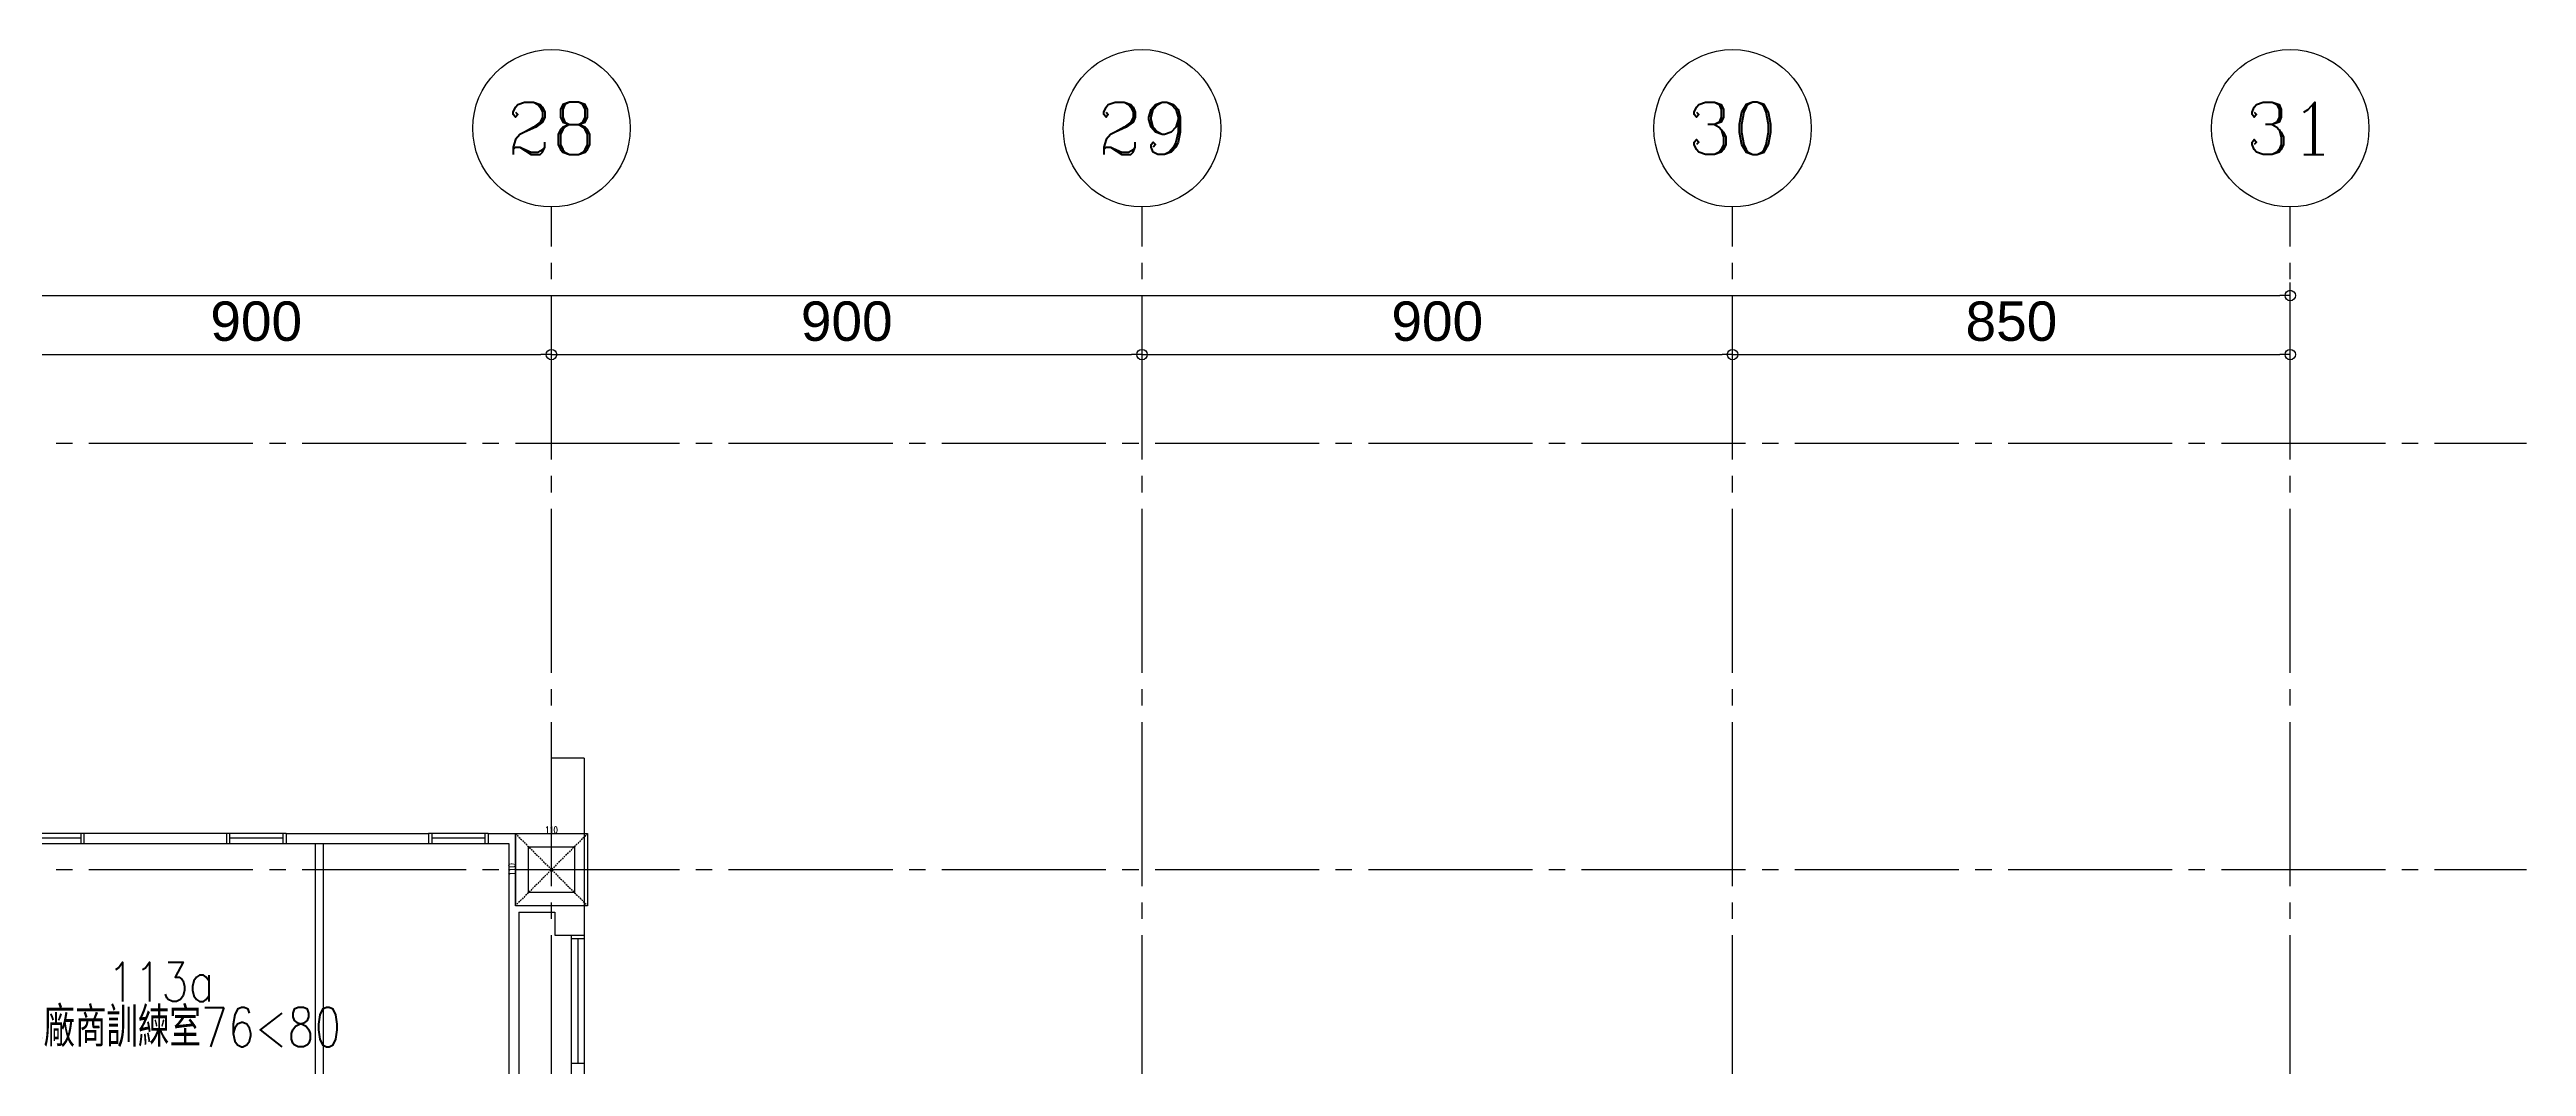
# Model space of a CAD drawing. Header units: millimetres. Extents: x -25195 to 195597, y 6477 to 112111.
# Drawn here: x 23595 to 27370, y 18450 to 20000 of the extents above; entities that cross this region are included whole.
import ezdxf
from ezdxf.enums import TextEntityAlignment as Align

# ---------------------------------------------------------------- set-up
doc = ezdxf.new("R2010")
doc.units = ezdxf.units.MM
doc.header["$LTSCALE"] = 100
doc.linetypes.add('X-N-FAB-L10$0$COL-CEN-LIN', pattern=[3.25, 2.5, -0.25, 0.25, -0.25])
doc.linetypes.add('X-N-FAB-L10$0$HIDDEN', pattern=[0.375, 0.25, -0.125])
for name, color, linetype in [('X-N-FAB-L10$0$0-MC', 8, 'Continuous'), ('X-N-FAB-L10$0$0-NC', 8, 'Continuous'), ('X-N-FAB-L10$0$A-WALL-IN', 8, 'Continuous'), ('X-N-FAB-L10$0$BEAM', 8, 'Continuous'), ('X-N-FAB-L10$0$BLOCK', 8, 'Continuous'), ('X-N-FAB-L10$0$CCL', 8, 'X-N-FAB-L10$0$COL-CEN-LIN'), ('X-N-FAB-L10$0$COL', 8, 'Continuous'), ('X-N-FAB-L10$0$COL-S', 8, 'Continuous'), ('X-N-FAB-L10$0$TXT-CODE', 8, 'Continuous'), ('X-N-FAB-L10$0$WALL-RC', 8, 'Continuous'), ('X-N-FAB-L10$0$WIN-S', 8, 'Continuous')]:
    doc.layers.add(name, color=color, linetype=linetype)
doc.layers.add('X-N-FAB-L10$0$A-BLOCK', color=8, linetype='Continuous', plot=False)
doc.layers.add('X-N-FAB-L10$0$DIM', color=8, linetype='Continuous', plot=False)
doc.styles.add('X-N-FAB-L10$0$CHINA', font='simplex.shx', dxfattribs={"width": 0.75, "bigfont": 'chineset.shx'})
doc.styles.add('X-N-FAB-L10$0$COL-NUM', font='romanc')
doc.styles.add('X-N-FAB-L10$0$DIM', font='simplex.shx', dxfattribs={"width": 0.67, "bigfont": 'chineset.shx'})
doc.styles.add('X-N-FAB-L10$0$DimStyUse', font='romans.shx', dxfattribs={"width": 0.7})
doc.styles.add('X-N-FAB-L10$0$Gen-Text', font='arial.ttf', dxfattribs={"height": 2.5})
doc.dimstyles.new('X-N-FAB-L10$0$cirl', dxfattribs={"dimtxt": 200, "dimasz": 50, "dimexe": 50, "dimexo": 0, "dimgap": 20, "dimtad": 1, "dimdsep": 46, "dimtxsty": 'X-N-FAB-L10$0$DimStyUse', "dimblk": 'X-N-FAB-L10$0$_Origin', "dimcen": 10, "dimdle": 50, "dimclrt": 2, "dimazin": 0, "dimtfac": 1, "dimtix": 1, "dimtmove": 2, "dimatfit": 3, "dimfxl": 10, "dimtolj": 1, "dimarcsym": 0})
doc.dimstyles.new('X-N-FAB-L10$0$JJP_005_defpoint', dxfattribs={"dimtxt": 20, "dimasz": 0.5, "dimexe": 0.5, "dimexo": 0.5, "dimgap": 0.5, "dimtad": 1, "dimdsep": 46, "dimtxsty": 'X-N-FAB-L10$0$DIM', "dimblk": 'X-N-FAB-L10$0$_None', "dimcen": 10, "dimclrd": 256, "dimclre": 256, "dimclrt": 256, "dimadec": 0, "dimazin": 0, "dimtfac": 1, "dimtix": 1, "dimtmove": 2, "dimatfit": 3, "dimldrblk": 'X-N-FAB-L10$0$_None', "dimfxl": 0.5, "dimtolj": 1, "dimtzin": 0, "dimarcsym": 0})

# ---------------------------------------------------------------- blocks, each defined once
blk = doc.blocks.new('X-N-FAB-L10$0$_Origin')
at = {"color": 0, "linetype": 'ByBlock', "lineweight": -2}
blk.add_line((0, 0), (-1, 0), dxfattribs=at)
blk.add_circle((0, 0), 0.5, dxfattribs=at)
blk = doc.blocks.new('*D122')
at = {"layer": 'DefPoints', "color": 0, "transparency": 16777216}
for p in [(0, 9025), (-26950, 8935), (0, 8935)]:
    blk.add_point(p, dxfattribs=at)
at = {"layer": 'X-N-FAB-L10$0$DIM', "color": 0, "lineweight": -2, "transparency": 16777216}
for p, q in [((-26950, 8935), (-26950, 9045)), ((-26934, 9025), (-16, 9025)), ((0, 8935), (0, 9045))]:
    blk.add_line(p, q, dxfattribs=at)
at = {"layer": 'X-N-FAB-L10$0$DIM', "color": 0, "lineweight": -2, "transparency": 16777216, "xscale": 16, "yscale": 16, "zscale": 16, "rotation": 180}
blk.add_blockref('X-N-FAB-L10$0$_Origin', (-26950, 9025), dxfattribs=at)
at = {"layer": 'X-N-FAB-L10$0$DIM', "color": 0, "lineweight": -2, "transparency": 16777216, "xscale": 16, "yscale": 16, "zscale": 16}
blk.add_blockref('X-N-FAB-L10$0$_Origin', (0, 9025), dxfattribs=at)
at = {"layer": 'X-N-FAB-L10$0$DIM', "color": 2, "transparency": 16777216, "insert": (-13475, 9075.6), "char_height": 2.5, "attachment_point": 5, "style": 'X-N-FAB-L10$0$Gen-Text'}
blk.add_mtext('\\A1;{\\H24x;26950}', dxfattribs=at)
blk = doc.blocks.new('*D103')
at = {"layer": 'DefPoints', "color": 0, "transparency": 16777216}
for p in [(-2650, 8935), (-3550, 8845), (-2650, 8845)]:
    blk.add_point(p, dxfattribs=at)
at = {"layer": 'X-N-FAB-L10$0$DIM', "color": 0, "lineweight": -2, "transparency": 16777216}
for p, q in [((-3550, 8845), (-3550, 8955)), ((-2650, 8845), (-2650, 8955)), ((-3534, 8935), (-2666, 8935))]:
    blk.add_line(p, q, dxfattribs=at)
at = {"layer": 'X-N-FAB-L10$0$DIM', "color": 0, "lineweight": -2, "transparency": 16777216, "xscale": 16, "yscale": 16, "zscale": 16, "rotation": 180}
blk.add_blockref('X-N-FAB-L10$0$_Origin', (-3550, 8935), dxfattribs=at)
at = {"layer": 'X-N-FAB-L10$0$DIM', "color": 0, "lineweight": -2, "transparency": 16777216, "xscale": 16, "yscale": 16, "zscale": 16}
blk.add_blockref('X-N-FAB-L10$0$_Origin', (-2650, 8935), dxfattribs=at)
at = {"layer": 'X-N-FAB-L10$0$DIM', "color": 2, "transparency": 16777216, "insert": (-3100, 8985.6), "char_height": 2.5, "attachment_point": 5, "style": 'X-N-FAB-L10$0$Gen-Text'}
blk.add_mtext('\\A1;{\\H24x;900}', dxfattribs=at)
blk = doc.blocks.new('X-N-FAB-L10$0$cn-y')
at = {"layer": 'X-N-FAB-L10$0$0-MC'}
blk.add_circle((-50, 0), 50, dxfattribs=at)
at = {"layer": 'X-N-FAB-L10$0$0-NC', "style": 'X-N-FAB-L10$0$COL-NUM'}
blk.add_attdef('GRID-Y', text='', height=50, dxfattribs=at).set_placement((-50, 0), align=Align.MIDDLE_CENTER)
blk = doc.blocks.new('*D104')
at = {"layer": 'DefPoints', "color": 0, "transparency": 16777216}
for p in [(-1750, 8935), (-2650, 8845), (-1750, 8845)]:
    blk.add_point(p, dxfattribs=at)
at = {"layer": 'X-N-FAB-L10$0$DIM', "color": 0, "lineweight": -2, "transparency": 16777216}
for p, q in [((-2650, 8845), (-2650, 8955)), ((-1750, 8845), (-1750, 8955)), ((-2634, 8935), (-1766, 8935))]:
    blk.add_line(p, q, dxfattribs=at)
at = {"layer": 'X-N-FAB-L10$0$DIM', "color": 0, "lineweight": -2, "transparency": 16777216, "xscale": 16, "yscale": 16, "zscale": 16, "rotation": 180}
blk.add_blockref('X-N-FAB-L10$0$_Origin', (-2650, 8935), dxfattribs=at)
at = {"layer": 'X-N-FAB-L10$0$DIM', "color": 0, "lineweight": -2, "transparency": 16777216, "xscale": 16, "yscale": 16, "zscale": 16}
blk.add_blockref('X-N-FAB-L10$0$_Origin', (-1750, 8935), dxfattribs=at)
at = {"layer": 'X-N-FAB-L10$0$DIM', "color": 2, "transparency": 16777216, "insert": (-2200, 8985.6), "char_height": 2.5, "attachment_point": 5, "style": 'X-N-FAB-L10$0$Gen-Text'}
blk.add_mtext('\\A1;{\\H24x;900}', dxfattribs=at)
blk = doc.blocks.new('*D105')
at = {"layer": 'DefPoints', "color": 0, "transparency": 16777216}
for p in [(-850, 8935), (-1750, 8845), (-850, 8845)]:
    blk.add_point(p, dxfattribs=at)
at = {"layer": 'X-N-FAB-L10$0$DIM', "color": 0, "lineweight": -2, "transparency": 16777216}
for p, q in [((-1750, 8845), (-1750, 8955)), ((-850, 8845), (-850, 8955)), ((-1734, 8935), (-866, 8935))]:
    blk.add_line(p, q, dxfattribs=at)
at = {"layer": 'X-N-FAB-L10$0$DIM', "color": 0, "lineweight": -2, "transparency": 16777216, "xscale": 16, "yscale": 16, "zscale": 16, "rotation": 180}
blk.add_blockref('X-N-FAB-L10$0$_Origin', (-1750, 8935), dxfattribs=at)
at = {"layer": 'X-N-FAB-L10$0$DIM', "color": 0, "lineweight": -2, "transparency": 16777216, "xscale": 16, "yscale": 16, "zscale": 16}
blk.add_blockref('X-N-FAB-L10$0$_Origin', (-850, 8935), dxfattribs=at)
at = {"layer": 'X-N-FAB-L10$0$DIM', "color": 2, "transparency": 16777216, "insert": (-1300, 8985.6), "char_height": 2.5, "attachment_point": 5, "style": 'X-N-FAB-L10$0$Gen-Text'}
blk.add_mtext('\\A1;{\\H24x;900}', dxfattribs=at)
blk = doc.blocks.new('*D106')
at = {"layer": 'DefPoints', "color": 0, "transparency": 16777216}
for p in [(0, 8935), (-850, 8845), (0, 8845)]:
    blk.add_point(p, dxfattribs=at)
at = {"layer": 'X-N-FAB-L10$0$DIM', "color": 0, "lineweight": -2, "transparency": 16777216}
for p, q in [((-850, 8845), (-850, 8955)), ((0, 8845), (0, 8955)), ((-834, 8935), (-16, 8935))]:
    blk.add_line(p, q, dxfattribs=at)
at = {"layer": 'X-N-FAB-L10$0$DIM', "color": 0, "lineweight": -2, "transparency": 16777216, "xscale": 16, "yscale": 16, "zscale": 16, "rotation": 180}
blk.add_blockref('X-N-FAB-L10$0$_Origin', (-850, 8935), dxfattribs=at)
at = {"layer": 'X-N-FAB-L10$0$DIM', "color": 0, "lineweight": -2, "transparency": 16777216, "xscale": 16, "yscale": 16, "zscale": 16}
blk.add_blockref('X-N-FAB-L10$0$_Origin', (0, 8935), dxfattribs=at)
at = {"layer": 'X-N-FAB-L10$0$DIM', "color": 2, "transparency": 16777216, "insert": (-425, 8985.6), "char_height": 2.5, "attachment_point": 5, "style": 'X-N-FAB-L10$0$Gen-Text'}
blk.add_mtext('\\A1;{\\H24x;850}', dxfattribs=at)
blk = doc.blocks.new('*D83')
at = {"layer": 'DefPoints', "lineweight": -2, "transparency": 16777216}
blk.add_line((0, 0), (110, 0), dxfattribs=at)
at = {"layer": 'DefPoints', "color": 0, "transparency": 16777216}
for p in [(0, 0), (110, 0), (110, 0)]:
    blk.add_point(p, dxfattribs=at)
at = {"layer": 'DefPoints', "transparency": 16777216, "insert": (55, 5.5), "char_height": 10, "attachment_point": 5, "style": 'X-N-FAB-L10$0$DIM'}
blk.add_mtext('\\A1;110', dxfattribs=at)
blk = doc.blocks.new('X-N-FAB-L10$0$_None')
blk = doc.blocks.new('*D84')
at = {"layer": 'DefPoints', "lineweight": -2, "transparency": 16777216}
blk.add_line((0, 0), (0, -110), dxfattribs=at)
at = {"layer": 'DefPoints', "color": 0, "transparency": 16777216}
for p in [(0, 0), (0, -110), (0, -110)]:
    blk.add_point(p, dxfattribs=at)
at = {"layer": 'DefPoints', "transparency": 16777216, "insert": (-5.5, -55), "char_height": 10, "attachment_point": 5, "rotation": 90, "style": 'X-N-FAB-L10$0$DIM'}
blk.add_mtext('\\A1;110', dxfattribs=at)
blk = doc.blocks.new('X-N-FAB-L10$0$A$C5b9bb6f0')
at = {"layer": 'X-N-FAB-L10$0$WALL-RC'}
for p, q in [((27079.1, 10084), (27029.1, 10084)), ((27029.1, 9969), (27029.1, 10084)), ((27079.1, 10084), (27079.1, 9814)), ((26533.6, 9969), (26316.6, 9969)), ((26624.6, 9969), (26841.6, 9969)), ((26932.6, 9969), (26981.1, 9969)), ((26981.1, 9969), (27029.1, 9969)), ((26316.6, 9954), (26533.6, 9954)), ((26624.6, 9954), (26841.6, 9954)), ((26932.6, 9954), (26964.1, 9954)), ((26964.1, 9954), (26964.1, 9354)), ((26979.1, 9849), (26979.1, 9354)), ((26979.1, 9849), (27034.1, 9849)), ((27034.1, 9849), (27034.1, 9814)), ((27034.1, 9814), (27059.1, 9814))]:
    blk.add_line(p, q, dxfattribs=at)
at = {"layer": 'X-N-FAB-L10$0$WIN-S'}
for p, q in [((26316.6, 9969), (26225.6, 9969)), ((26311.6, 9969), (26311.6, 9954)), ((26316.6, 9969), (26316.6, 9954)), ((26533.6, 9969), (26533.6, 9954)), ((26624.6, 9969), (26533.6, 9969)), ((26538.6, 9969), (26538.6, 9954)), ((26619.6, 9969), (26619.6, 9954)), ((26624.6, 9969), (26624.6, 9954)), ((26932.6, 9969), (26841.6, 9969)), ((26841.6, 9969), (26841.6, 9954)), ((26846.6, 9969), (26846.6, 9954)), ((26927.6, 9969), (26927.6, 9954)), ((26932.6, 9969), (26932.6, 9954)), ((26225.6, 9954), (26316.6, 9954)), ((26230.6, 9962.5), (26311.6, 9962.5)), ((26533.6, 9954), (26624.6, 9954)), ((26538.6, 9962.5), (26619.6, 9962.5)), ((26841.6, 9954), (26932.6, 9954)), ((26846.6, 9962.5), (26927.6, 9962.5)), ((27059.1, 9814), (27059.1, 9414)), ((27059.1, 9814), (27079.1, 9814)), ((27059.1, 9809), (27079.1, 9809)), ((27069.1, 9809), (27069.1, 9619)), ((27079.1, 9814), (27079.1, 9414)), ((27059.1, 9619), (27079.1, 9619))]:
    blk.add_line(p, q, dxfattribs=at)
blk = doc.blocks.new('*U82')
at = {"layer": 'DefPoints', "linetype": 'X-N-FAB-L10$0$HIDDEN', "ltscale": 0.1}
for p, q in [((110, 0), (0, -110)), ((0, 0), (110, -110))]:
    blk.add_line(p, q, dxfattribs=at)
at = {"layer": 'X-N-FAB-L10$0$COL', "ltscale": 0.1}
blk.add_lwpolyline([(0, 0), (110, 0), (110, -110), (0, -110)], close=True, dxfattribs=at)
at = {"layer": 'DefPoints'}
dim = blk.add_linear_dim(base=(0, -110), p1=(0, 0), p2=(0, -110), angle=90, dimstyle='X-N-FAB-L10$0$JJP_005_defpoint', override={"dimtxt": 10}, dxfattribs=at)
dim.commit()
dim.dimension.update_dxf_attribs({"geometry": '*D84', "text_midpoint": (-5.5, -55)})
dim = blk.add_linear_dim(base=(110, 0), p1=(0, 0), p2=(110, 0), dimstyle='X-N-FAB-L10$0$JJP_005_defpoint', override={"dimtxt": 10}, dxfattribs=at)
dim.commit()
dim.dimension.update_dxf_attribs({"geometry": '*D83', "text_midpoint": (55, 5.5)})
blk = doc.blocks.new('X-N-FAB-L10$0$A$C467ba2ca')
at = {"layer": 'X-N-FAB-L10$0$CCL'}
for p, q in [((-2650, 0), (-2650, 9160)), ((-1750, 0), (-1750, 9160)), ((-850, 0), (-850, 9160)), ((0, 0), (0, 9160)), ((-27730, 8800), (360, 8800)), ((-27730, 8150), (360, 8150))]:
    blk.add_line(p, q, dxfattribs=at)
at = {"layer": 'X-N-FAB-L10$0$COL-S'}
blk.add_lwpolyline([(-2685, 8185), (-2615, 8185), (-2615, 8115), (-2685, 8115)], close=True, dxfattribs=at)
at = {"layer": 'X-N-FAB-L10$0$A-BLOCK'}
ref = blk.add_blockref('X-N-FAB-L10$0$cn-y', (-2530, 9280), dxfattribs=dict(at, xscale=2.399999999999997, yscale=2.399999999999997, zscale=2.399999999999997))
ref.add_attrib('GRID-Y', '28', dxfattribs={"layer": 'X-N-FAB-L10$0$0-NC', "height": 80, "style": 'X-N-FAB-L10$0$COL-NUM'}).set_placement((-2650, 9280), align=Align.MIDDLE_CENTER)
ref = blk.add_blockref('X-N-FAB-L10$0$cn-y', (-1630, 9280), dxfattribs=dict(at, xscale=2.399999999999997, yscale=2.399999999999997, zscale=2.399999999999997))
ref.add_attrib('GRID-Y', '29', dxfattribs={"layer": 'X-N-FAB-L10$0$0-NC', "height": 80, "style": 'X-N-FAB-L10$0$COL-NUM'}).set_placement((-1750, 9280), align=Align.MIDDLE_CENTER)
ref = blk.add_blockref('X-N-FAB-L10$0$cn-y', (-730, 9280), dxfattribs=dict(at, xscale=2.399999999999997, yscale=2.399999999999997, zscale=2.399999999999997))
ref.add_attrib('GRID-Y', '30', dxfattribs={"layer": 'X-N-FAB-L10$0$0-NC', "height": 80, "style": 'X-N-FAB-L10$0$COL-NUM'}).set_placement((-850, 9280), align=Align.MIDDLE_CENTER)
ref = blk.add_blockref('X-N-FAB-L10$0$cn-y', (120, 9280), dxfattribs=dict(at, xscale=2.399999999999997, yscale=2.399999999999997, zscale=2.399999999999997))
ref.add_attrib('GRID-Y', '31', dxfattribs={"layer": 'X-N-FAB-L10$0$0-NC', "height": 80, "style": 'X-N-FAB-L10$0$COL-NUM'}).set_placement((0, 9280), align=Align.MIDDLE_CENTER)
at = {"layer": 'X-N-FAB-L10$0$BEAM'}
blk.add_blockref('*U82', (-2705, 8205), dxfattribs=at)
at = {"layer": 'X-N-FAB-L10$0$DIM'}
for base, p1, p2, picture, middle in [((0, 9025), (-26950, 8935), (0, 8935), '*D122', (-13475, 9075.634)), ((-2650, 8935), (-3550, 8845), (-2650, 8845), '*D103', (-3100, 8985.634)), ((-1750, 8935), (-2650, 8845), (-1750, 8845), '*D104', (-2200, 8985.634)), ((-850, 8935), (-1750, 8845), (-850, 8845), '*D105', (-1300, 8985.634)), ((0, 8935), (-850, 8845), (0, 8845), '*D106', (-425, 8985.634))]:
    dim = blk.add_linear_dim(base=base, p1=p1, p2=p2, text='{\\H24x;<>}', dimstyle='X-N-FAB-L10$0$cirl', override={"dimtxt": 60, "dimasz": 16, "dimexe": 20, "dimgap": 20, "dimtxsty": 'X-N-FAB-L10$0$Gen-Text'}, dxfattribs=at)
    dim.commit()
    dim.dimension.update_dxf_attribs({"geometry": picture, "text_midpoint": middle})
blk = doc.blocks.new('X-N-FAB-L10')
at = {"layer": 'X-N-FAB-L10$0$A-WALL-IN'}
for points in [[(23515, 16895), (23872.5, 16895), (23872.5, 18325), (24012.5, 18325), (24012.5, 18790)], [(23515, 16907), (23860.5, 16907), (23860.5, 18337), (24000.5, 18337), (24000.5, 18790)]]:
    blk.add_lwpolyline(points, dxfattribs=at)
at = {"layer": 'X-N-FAB-L10$0$COL-S'}
blk.add_lwpolyline([(24325, 18785), (24395, 18785), (24395, 18715), (24325, 18715)], close=True, dxfattribs=at)
blk.add_blockref('X-N-FAB-L10$0$A$C5b9bb6f0', (-2669.1, 8836))
at = {"layer": 'X-N-FAB-L10$0$BEAM'}
blk.add_blockref('*U82', (24305, 18805), dxfattribs=at)
at = {"layer": 'X-N-FAB-L10$0$BLOCK'}
blk.add_blockref('X-N-FAB-L10$0$A$C467ba2ca', (27010, 10600), dxfattribs=at)
at = {"layer": 'X-N-FAB-L10$0$TXT-CODE', "style": 'X-N-FAB-L10$0$CHINA', "width": 0.8}
for s, p in [('113a', (23764.7, 18579)), ('外包廠商訓練室76<80', (23764.7, 18510))]:
    blk.add_text(s, height=60, dxfattribs=at).set_placement(p, align=Align.MIDDLE_CENTER)

msp = doc.modelspace()

# ---------------------------------------------------------------- block references
msp.add_blockref('X-N-FAB-L10', (0, 0))

doc.saveas('drawing.dxf')
